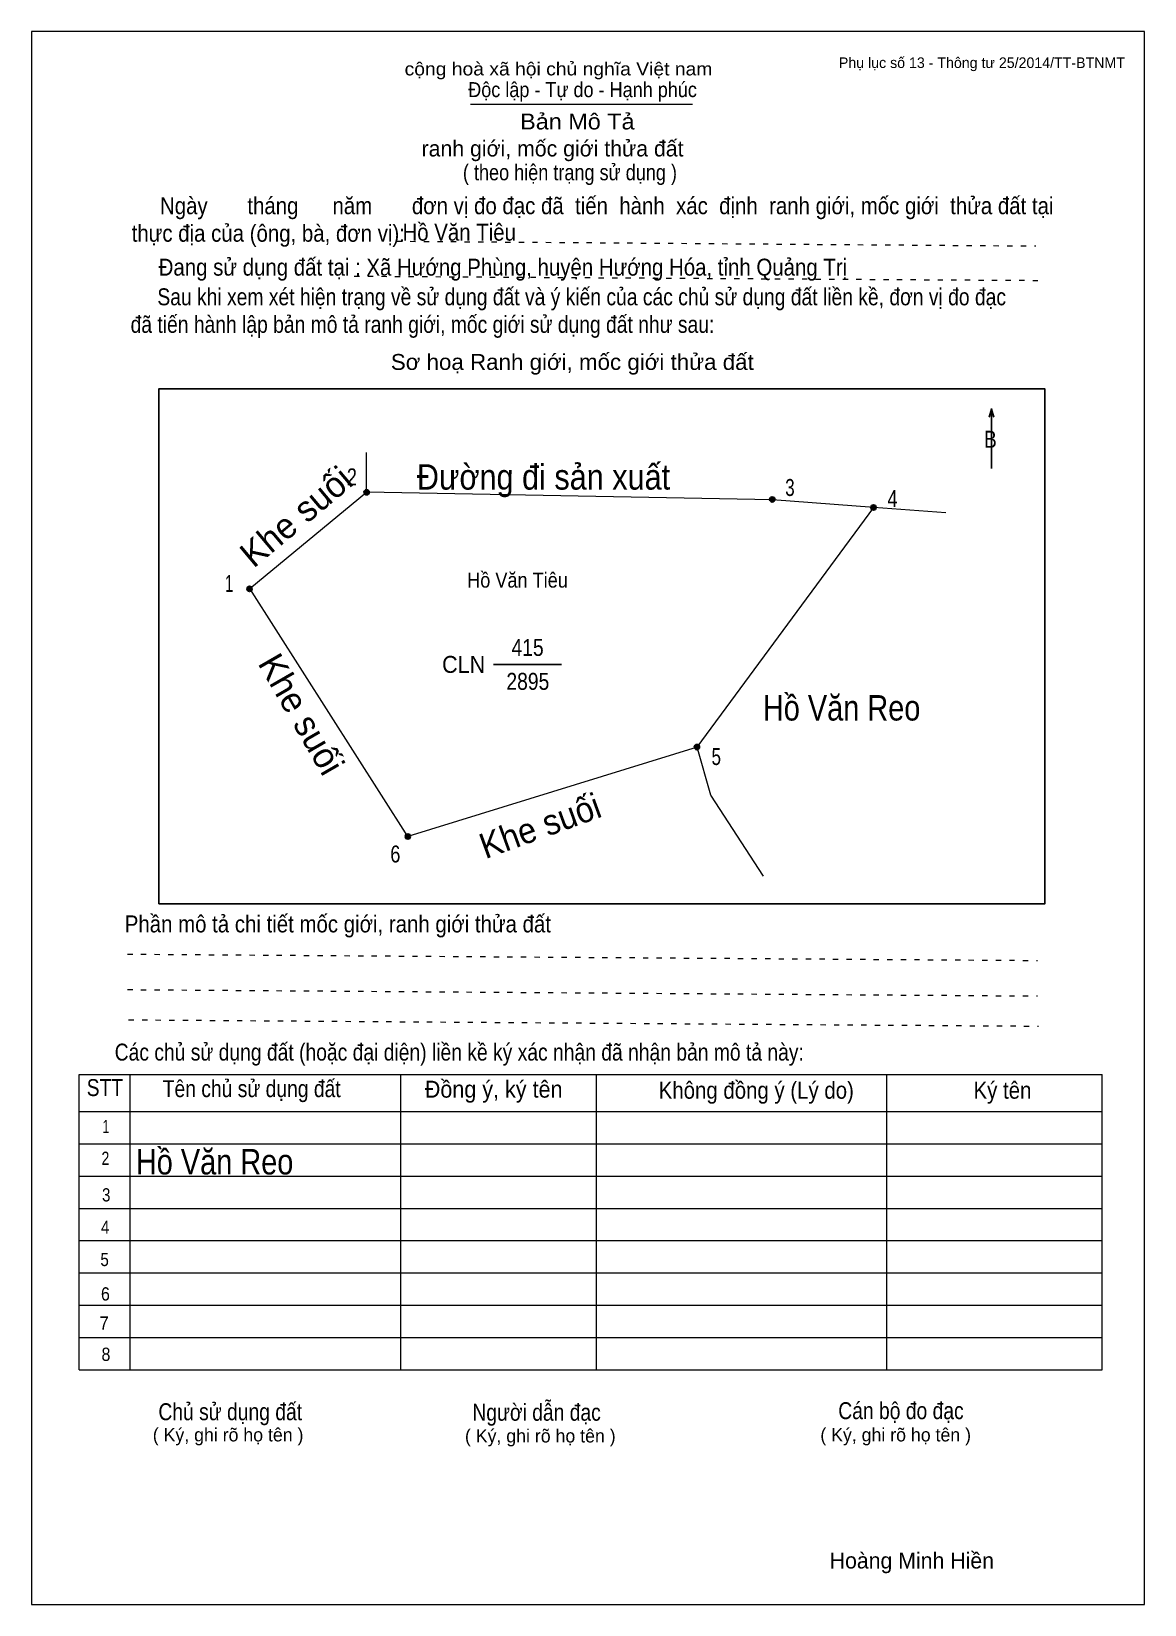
# Model space of a CAD drawing. Header units: centimetres. Extents: x 0 to 21, y 0 to 29.7.
import ezdxf
from ezdxf.enums import TextEntityAlignment as Align

# ---------------------------------------------------------------- set-up
doc = ezdxf.new("R2010")
doc.units = ezdxf.units.CM
doc.header["$LTSCALE"] = 0.13
doc.linetypes.add('DOTTED', pattern=[1.5, 0.3, -1.2])
for name, color, linetype, lineweight in [('1', 7, 'Continuous', 13), ('32', 7, 'Continuous', 25), ('33', 7, 'Continuous', 25), ('61', 7, 'Continuous', 13), ('62', 7, 'Continuous', 13)]:
    doc.layers.add(name, color=color, linetype=linetype, lineweight=lineweight)
for name, color, linetype in [('34', 7, 'Continuous'), ('45', 7, 'Continuous'), ('63', 7, 'Continuous')]:
    doc.layers.add(name, color=color, linetype=linetype)

msp = doc.modelspace()

# ---------------------------------------------------------------- hatches: boundary and pattern name
at = {"layer": '32'}
for points in [[(6.3721, 21.0006, 1), (6.2721, 21.0006, 1)], [(14.0266, 20.8643, 1), (13.9266, 20.8643, 1)], [(15.937, 20.7123, 1), (15.837, 20.7123, 1)], [(4.1643, 19.176, 1), (4.0643, 19.176, 1)], [(12.6058, 16.189, 1), (12.5058, 16.189, 1)], [(7.1513, 14.5006, 1), (7.0513, 14.5006, 1)]]:
    msp.add_hatch(color=256, dxfattribs=at).paths.add_polyline_path(points)

# ---------------------------------------------------------------- linework, layer by layer
at = {"layer": '1'}
msp.add_lwpolyline([(21, 0), (21, 29.7), (0, 29.7), (0, 0)], close=True, dxfattribs=at)
at = {"layer": '32'}
for centre in [(6.3221, 21.0006), (13.9766, 20.8643), (15.887, 20.7123), (4.1143, 19.176), (12.5558, 16.189), (7.1013, 14.5006)]:
    msp.add_circle(centre, 0.05, dxfattribs=at)
at = {"layer": '33'}
msp.add_line((8.72, 17.75), (10, 17.75), dxfattribs=at)
at = {"layer": '61'}
for p in [(12.56, 16.19), (17.25, 20.61)]:
    msp.add_line(p, (15.89, 20.71), dxfattribs=at)
for points in [[(12.56, 16.19), (7.1, 14.5), (4.12, 19.18), (6.32, 21), (6.32, 21.75)], [(15.89, 20.71), (13.98, 20.86), (6.32, 21)], [(13.81, 13.75), (12.82, 15.28), (12.56, 16.19)]]:
    msp.add_lwpolyline(points, dxfattribs=at)
at = {"layer": '62'}
for p, q in [((8.28, 28.33), (12.47, 28.33)), ((0.9, 10.01), (20.2, 10.01)), ((0.9, 4.43), (0.9, 10.01)), ((1.86, 4.43), (1.86, 10.01)), ((6.97, 4.43), (6.97, 9.99)), ((10.66, 4.43), (10.66, 9.99)), ((16.14, 4.43), (16.14, 10.01)), ((20.2, 4.43), (20.2, 10.01)), ((0.9, 9.31), (20.2, 9.31)), ((0.9, 8.7), (20.2, 8.7)), ((0.9, 8.09), (20.2, 8.09)), ((0.9, 7.48), (20.2, 7.48)), ((0.9, 6.87), (20.2, 6.87)), ((0.9, 6.26), (20.2, 6.26)), ((0.9, 5.65), (20.2, 5.65)), ((0.9, 5.04), (20.2, 5.04)), ((0.9, 4.43), (20.2, 4.43))]:
    msp.add_line(p, q, dxfattribs=at)
at = {"layer": '62', "linetype": 'DOTTED'}
for p, q in [((6.89, 25.74), (18.95, 25.65)), ((6.09, 25.08), (19.04, 25)), ((1.81, 12.28), (18.98, 12.16)), ((1.81, 11.61), (18.98, 11.49)), ((1.83, 11.04), (19, 10.92))]:
    msp.add_line(p, q, dxfattribs=at)
at = {"layer": '62', "lineweight": 25}
for p, q in [((18.11, 22.58), (18.11, 21.45)), ((18.11, 22.57), (18.07, 22.42)), ((18.11, 22.57), (18.16, 22.42))]:
    msp.add_line(p, q, dxfattribs=at)
msp.add_lwpolyline([(2.4, 13.23), (19.12, 13.23), (19.12, 22.95), (2.4, 22.95)], close=True, dxfattribs=at)

# ---------------------------------------------------------------- texts
at = {"layer": '32'}
for s, width, p in [('2', 0.8, (6.045, 21.13)), ('3', 0.75, (14.31, 20.93)), ('4', 0.8, (16.245, 20.72)), ('1', 0.65, (3.73, 19.12)), ('5', 0.75, (12.92, 15.85)), ('6', 0.8, (6.865, 14.01))]:
    msp.add_text(s, height=0.32, dxfattribs=dict(at, width=width)).set_placement(p, align=Align.CENTER)
at = {"layer": '33'}
for height, rotation, p in [(0.4795, 40, (5.1459, 20.3556)), (0.4797, 300, (4.8836, 16.6899))]:
    msp.add_text('Khe suối', height=height, rotation=rotation, dxfattribs=at).set_placement(p, align=Align.CENTER)
for s, height, width, p in [('Đường đi sản xuất', 0.4799, 0.9, (9.66, 21.05)), ('415', 0.32, 0.85, (9.36, 17.91)), ('2895', 0.32, 0.85, (9.365, 17.27)), ('Hồ Văn Reo', 0.4799, 0.85, (15.285, 16.69)), ('Hồ Văn Reo', 0.4799, 0.85, (3.455, 8.12))]:
    msp.add_text(s, height=height, dxfattribs=dict(at, width=width)).set_placement(p, align=Align.CENTER)
at = {"layer": '33', "width": 0.95}
msp.add_text('CLN', height=0.32, dxfattribs=at).set_placement((8.56, 17.59), align=Align.RIGHT)
msp.add_text('Khe suối', height=0.4796, rotation=20, dxfattribs=at).set_placement((9.678, 14.4769), align=Align.CENTER)
at = {"layer": '34', "width": 0.9}
msp.add_text('Hồ Văn Tiêu', height=0.32, dxfattribs=at).set_placement((7, 25.75))
at = {"layer": '45', "width": 0.9}
msp.add_text('Hồ Văn Tiêu', height=0.2839, dxfattribs=at).set_placement((9.17, 19.2), align=Align.CENTER)
at = {"layer": '62'}
for s, height, width, p in [('cộng hoà xã hội chủ nghĩa Việt nam', 0.2474, 1.1, (7.04, 28.87)), ('Độc lập - Tự do - Hạnh phúc', 0.2828, 0.9, (8.24, 28.46)), ('Bản Mô Tả', 0.3, 1.1, (9.22, 27.85)), ('( theo hiện trạng sử dụng )', 0.3, 0.85, (8.14, 26.89)), ('     Ngày       tháng      năm       đơn vị đo đạc đã  tiến  hành  xác  định  ranh giới, mốc giới  thửa đất tại ', 0.32, 0.9, (1.89, 26.25)), ('thực địa của (ông, bà, đơn vị): ', 0.32, 0.9, (1.89, 25.73)), ('Đang sử dụng đất tại : Xã Hướng Phùng, huyện Hướng Hóa, tỉnh Quảng Trị', 0.32, 0.9, (2.4, 25.09)), ('     Sau khi xem xét hiện trạng về sử dụng đất và ý kiến của các chủ sử dụng đất liền kề, đơn vị đo đạc ', 0.32, 0.85, (1.87, 24.53)), ('đã tiến hành lập bản mô tả ranh giới, mốc giới sử dụng đất như sau:', 0.32, 0.85, (1.87, 24.01)), ('Sơ hoạ Ranh giới, mốc giới thửa đất', 0.3, 1.05, (6.78, 23.31)), ('B', 0.32, 0.85, (17.97, 21.84)), ('Phần mô tả chi tiết mốc giới, ranh giới thửa đất ', 0.32, 0.9, (1.76, 12.69)), ('Các chủ sử dụng đất (hoặc đại diện) liền kề ký xác nhận đã nhận bản mô tả này:', 0.32, 0.85, (1.57, 10.27))]:
    msp.add_text(s, height=height, dxfattribs=dict(at, width=width)).set_placement(p)
msp.add_text('ranh giới, mốc giới thửa đất', height=0.3, dxfattribs=at).set_placement((7.36, 27.34))
for s, height, width, p in [('STT', 0.32, 0.85, (1.385, 9.6)), ('Tên chủ sử dụng đất', 0.32, 0.85, (4.155, 9.58)), ('Đồng ý, ký tên', 0.32, 0.95, (8.72, 9.57)), ('Không đồng ý (Lý do)', 0.32, 0.9, (13.675, 9.55)), ('Ký tên', 0.32, 0.9, (18.32, 9.55)), ('1', 0.25, 0.7, (1.405, 8.9)), ('2', 0.25, 0.8, (1.395, 8.3)), ('3', 0.25, 0.85, (1.41, 7.61)), ('4', 0.25, 0.85, (1.39, 7)), ('5', 0.25, 0.85, (1.38, 6.39)), ('6', 0.25, 0.9, (1.395, 5.74)), ('7', 0.25, 0.95, (1.37, 5.19)), ('8', 0.25, 0.9, (1.405, 4.6)), ('Người dẫn đạc', 0.32, 0.85, (9.53, 3.47)), ('Chủ sử dụng đất', 0.32, 0.85, (3.75, 3.48)), ('Cán bộ đo đạc', 0.32, 0.85, (16.405, 3.5))]:
    msp.add_text(s, height=height, dxfattribs=dict(at, width=width)).set_placement(p, align=Align.CENTER)
for p in [(3.71, 3.08), (9.6, 3.06), (16.305, 3.08)]:
    msp.add_text('( Ký, ghi rõ họ tên )', height=0.25, dxfattribs=at).set_placement(p, align=Align.CENTER)
at = {"layer": '63'}
msp.add_text('Phụ lục số 13 - Thông tư 25/2014/TT-BTNMT', height=0.2, dxfattribs=at).set_placement((20.63, 29.01), align=Align.RIGHT)
msp.add_text('Hoàng Minh Hiền', height=0.3, dxfattribs=at).set_placement((16.61, 0.68), align=Align.CENTER)

doc.saveas('drawing.dxf')
